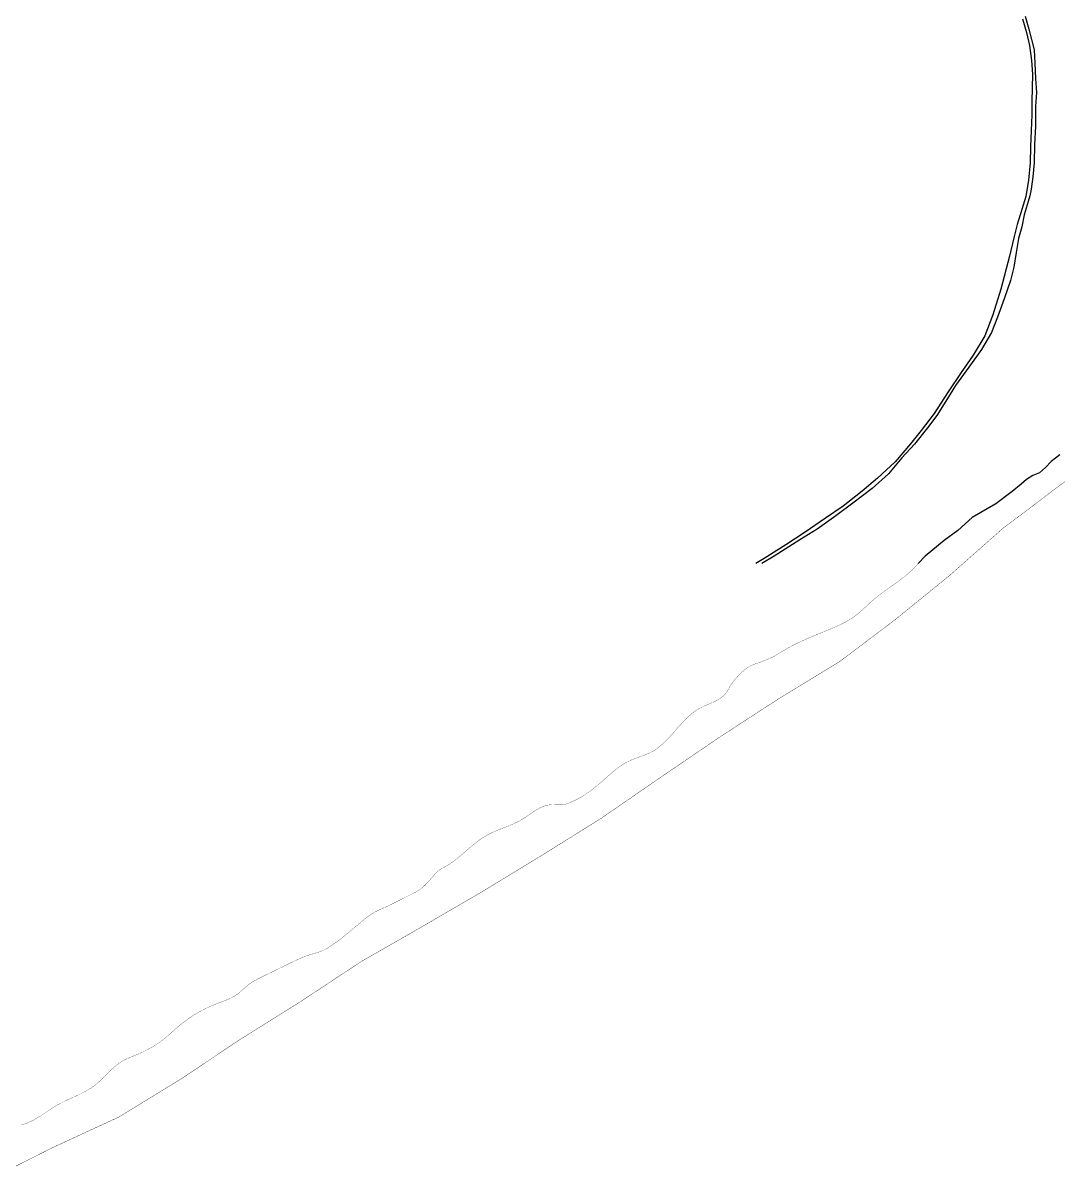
# Model space of a CAD drawing. Extents: x 204548 to 208114, y 4836513 to 4840071.
# Drawn here: x 206037 to 206789, y 4837145 to 4837987 of the extents above; entities that cross this region are included whole.
import ezdxf

# ---------------------------------------------------------------- set-up
doc = ezdxf.new("R2010")
doc.units = 0
doc.header["$LTSCALE"] = 1.5
doc.header["$MEASUREMENT"] = 0
for name, color, linetype in [('HD-CURSO-PERENE', 170, 'CONTINUOUS'), ('LM-LIM-SETOR-FISCAL', 2, 'CONTINUOUS'), ('SV-EST-M-N-PAV', 20, 'CONTINUOUS')]:
    doc.layers.add(name, color=color, linetype=linetype)
doc.linetypes.add('Limite', pattern='A,20,-3,[130,ltypeshp.shx,S=6.35,R=0,X=0,Y=0],-3,20', length=46)

msp = doc.modelspace()

# ---------------------------------------------------------------- linework, layer by layer
at = {"layer": 'HD-CURSO-PERENE', "flags": 128}
msp.add_lwpolyline([(206790.48, 4837672.82), (206784.22, 4837667.88), (206779.94, 4837663.64), (206775.73, 4837659.75), (206770.79, 4837657.88), (206766.28, 4837655), (206762.42, 4837651.6), (206755.85, 4837646.1), (206743.97, 4837637.2), (206726.65, 4837627.3), (206716.26, 4837617.9), (206706.36, 4837610.47), (206692.51, 4837599.09), (206687.47, 4837593.84)], dxfattribs=at)
at = {"layer": 'HD-CURSO-PERENE', "const_width": 0.18, "flags": 128}
msp.add_lwpolyline([(206687.47, 4837593.84), (206686.49, 4837592.69), (206685.48, 4837591.58), (206684.44, 4837590.49), (206682.29, 4837588.41), (206680.99, 4837587.23), (206678.72, 4837585.29), (206676.39, 4837583.42), (206674, 4837581.61), (206671.58, 4837579.84), (206670.36, 4837578.97), (206669.14, 4837578.1), (206667.91, 4837577.23), (206666.68, 4837576.36), (206665.45, 4837575.49), (206664.23, 4837574.62), (206663.01, 4837573.74), (206661.79, 4837572.85), (206660.58, 4837571.95), (206659.38, 4837571.04), (206658.19, 4837570.12), (206657.02, 4837569.19), (206655.85, 4837568.23), (206653.76, 4837566.43), (206652.64, 4837565.43), (206651.53, 4837564.41), (206650.42, 4837563.38), (206649.32, 4837562.36), (206648.22, 4837561.33), (206647.11, 4837560.32), (206645.99, 4837559.31), (206643.72, 4837557.36), (206641.38, 4837555.51), (206640.05, 4837554.56), (206637.54, 4837552.94), (206634.94, 4837551.45), (206633.61, 4837550.76), (206632.26, 4837550.09), (206630.9, 4837549.44), (206629.53, 4837548.8), (206628.15, 4837548.19), (206626.77, 4837547.58), (206625.13, 4837546.88), (206623.75, 4837546.3), (206622.36, 4837545.72), (206620.97, 4837545.14), (206619.59, 4837544.57), (206616.81, 4837543.43), (206614.04, 4837542.3), (206611.27, 4837541.15), (206608.51, 4837539.98), (206606.51, 4837539.11), (206603.77, 4837537.89), (206602.41, 4837537.26), (206601.05, 4837536.63), (206599.7, 4837535.97), (206598.35, 4837535.31), (206597.01, 4837534.63), (206595.68, 4837533.94), (206594.36, 4837533.23), (206593.04, 4837532.51), (206591.74, 4837531.76), (206589.35, 4837530.34), (206588.06, 4837529.56), (206586.78, 4837528.77), (206585.5, 4837528), (206582.9, 4837526.51), (206580.32, 4837525.2), (206577.58, 4837524.01), (206574.78, 4837522.92), (206573.36, 4837522.4), (206571.94, 4837521.89), (206570.42, 4837521.36), (206568.99, 4837520.84), (206567.58, 4837520.29), (206566.19, 4837519.69), (206563.55, 4837518.3), (206561.34, 4837516.7), (206559.13, 4837514.66), (206557.19, 4837512.69), (206556.14, 4837511.6), (206555.11, 4837510.49), (206554.12, 4837509.36), (206552.28, 4837507), (206551, 4837505.05), (206549.55, 4837502.42), (206548.8, 4837501.13), (206547.41, 4837499.23), (206546.38, 4837498.13), (206545.27, 4837497.12), (206543.56, 4837495.83), (206541, 4837494.29), (206539.66, 4837493.61), (206538.29, 4837492.97), (206536.91, 4837492.37), (206535.52, 4837491.78), (206534.12, 4837491.2), (206532.73, 4837490.6), (206531.35, 4837489.99), (206529.99, 4837489.35), (206527.42, 4837487.94), (206524.94, 4837486.3), (206522.58, 4837484.47), (206520.33, 4837482.49), (206519.23, 4837481.45), (206518.16, 4837480.38), (206517.1, 4837479.28), (206516.05, 4837478.17), (206515.02, 4837477.04), (206513.99, 4837475.89), (206512.97, 4837474.74), (206511.96, 4837473.58), (206510.95, 4837472.42), (206509.93, 4837471.26), (206508.92, 4837470.11), (206507.9, 4837468.96), (206506.87, 4837467.83), (206505.83, 4837466.71), (206504.78, 4837465.62), (206503.72, 4837464.54), (206502.64, 4837463.5), (206500.41, 4837461.5), (206498.09, 4837459.66), (206495.66, 4837458.01), (206493.71, 4837456.88), (206491.04, 4837455.6), (206488.26, 4837454.49), (206486.84, 4837453.96), (206485.42, 4837453.46), (206483.99, 4837452.95), (206482.57, 4837452.44), (206481.16, 4837451.91), (206479.76, 4837451.36), (206477.17, 4837450.22), (206474.54, 4837448.83), (206472.01, 4837447.26), (206469.57, 4837445.55), (206467.2, 4837443.72), (206466.03, 4837442.77), (206464.88, 4837441.8), (206463.73, 4837440.81), (206462.59, 4837439.81), (206461.45, 4837438.81), (206460.32, 4837437.8), (206459.19, 4837436.78), (206458.05, 4837435.77), (206456.91, 4837434.77), (206455.76, 4837433.78), (206454.26, 4837432.51), (206453.09, 4837431.55), (206451.91, 4837430.6), (206450.72, 4837429.67), (206449.51, 4837428.77), (206448.29, 4837427.88), (206447.06, 4837427.01), (206445.82, 4837426.17), (206444.55, 4837425.36), (206443.28, 4837424.57), (206441.99, 4837423.8), (206440.68, 4837423.07), (206439.35, 4837422.36), (206438, 4837421.69), (206436.64, 4837421.05), (206435.26, 4837420.45), (206433.85, 4837419.88), (206432.24, 4837419.28), (206430.79, 4837418.84), (206428.33, 4837418.39), (206425.35, 4837418.43), (206423.84, 4837418.54), (206421.5, 4837418.6), (206420, 4837418.51), (206418, 4837418.22), (206415.17, 4837417.41), (206412.48, 4837416.21), (206409.88, 4837414.73), (206408.6, 4837413.91), (206407.34, 4837413.06), (206406.08, 4837412.18), (206404.82, 4837411.3), (206403.55, 4837410.42), (206402.28, 4837409.55), (206401, 4837408.71), (206398.84, 4837407.42), (206397.5, 4837406.69), (206396.15, 4837406), (206394.79, 4837405.34), (206393.41, 4837404.71), (206392.02, 4837404.1), (206390.63, 4837403.52), (206389.23, 4837402.95), (206387.83, 4837402.39), (206386.43, 4837401.84), (206385.03, 4837401.3), (206383.63, 4837400.74), (206380.86, 4837399.62), (206378.13, 4837398.43), (206375.47, 4837397.14), (206373.36, 4837395.99), (206370.84, 4837394.44), (206368.41, 4837392.76), (206366.04, 4837390.96), (206363.71, 4837389.08), (206362.56, 4837388.11), (206361.41, 4837387.13), (206360.27, 4837386.15), (206359.13, 4837385.16), (206357.99, 4837384.17), (206356.84, 4837383.18), (206355.69, 4837382.19), (206354.53, 4837381.21), (206353.37, 4837380.25), (206352.19, 4837379.3), (206351, 4837378.37), (206349.8, 4837377.46), (206348.57, 4837376.57), (206347.33, 4837375.71), (206346.07, 4837374.89), (206344.78, 4837374.09), (206343.47, 4837373.34), (206341.3, 4837372.19), (206339.98, 4837371.47), (206338.5, 4837370.45), (206336.43, 4837368.3), (206335.48, 4837367.11), (206334.16, 4837365.54), (206332.15, 4837363.32), (206330.28, 4837361.34), (206329.22, 4837360.25), (206328.15, 4837359.2), (206327.03, 4837358.19), (206324.65, 4837356.38), (206323.33, 4837355.59), (206322, 4837354.89), (206320.64, 4837354.23), (206318.56, 4837353.22), (206317.21, 4837352.55), (206315.87, 4837351.87), (206314.53, 4837351.19), (206311.87, 4837349.82), (206309.2, 4837348.45), (206306.53, 4837347.1), (206304.07, 4837345.91), (206301.35, 4837344.64), (206299.4, 4837343.77), (206298.03, 4837343.15), (206296.66, 4837342.53), (206295.3, 4837341.89), (206292.63, 4837340.53), (206290.21, 4837339.09), (206287.74, 4837337.39), (206286.54, 4837336.49), (206285.35, 4837335.56), (206284.18, 4837334.62), (206282.01, 4837332.83), (206280.86, 4837331.86), (206279.71, 4837330.89), (206278.56, 4837329.92), (206277.41, 4837328.95), (206276.26, 4837327.98), (206275.11, 4837327.01), (206273.96, 4837326.04), (206272.81, 4837325.08), (206271.65, 4837324.13), (206269.32, 4837322.25), (206266.95, 4837320.41), (206264.54, 4837318.62), (206262.09, 4837316.9), (206259.58, 4837315.26), (206257.9, 4837314.23), (206256.59, 4837313.5), (206254.74, 4837312.58), (206251.95, 4837311.51), (206249.08, 4837310.63), (206247.63, 4837310.21), (206246.19, 4837309.79), (206243.74, 4837309.01), (206242.33, 4837308.5), (206240.93, 4837307.97), (206239.54, 4837307.4), (206238.16, 4837306.81), (206236.79, 4837306.19), (206235.43, 4837305.56), (206234.07, 4837304.92), (206232.72, 4837304.26), (206231.37, 4837303.6), (206230.02, 4837302.93), (206227.43, 4837301.65), (206224.74, 4837300.34), (206222.04, 4837299.03), (206219.35, 4837297.73), (206216.64, 4837296.42), (206215.29, 4837295.77), (206213.93, 4837295.12), (206211.56, 4837293.97), (206210.2, 4837293.31), (206208.85, 4837292.63), (206207.51, 4837291.94), (206206.18, 4837291.22), (206204.87, 4837290.48), (206203.58, 4837289.7), (206201.1, 4837288.02), (206198.76, 4837286.15), (206197.65, 4837285.14), (206196.56, 4837284.1), (206195.47, 4837283.07), (206193.38, 4837281.34), (206190.92, 4837279.69), (206188.31, 4837278.26), (206185.58, 4837277), (206184.19, 4837276.42), (206182.78, 4837275.85), (206181.36, 4837275.3), (206179.93, 4837274.76), (206178.5, 4837274.21), (206177.07, 4837273.66), (206175.65, 4837273.1), (206173.8, 4837272.33), (206172.41, 4837271.72), (206171.02, 4837271.09), (206169.66, 4837270.43), (206168.3, 4837269.76), (206166.96, 4837269.06), (206165.63, 4837268.35), (206164.32, 4837267.61), (206163.01, 4837266.85), (206161.72, 4837266.08), (206160.45, 4837265.28), (206159.19, 4837264.46), (206157.94, 4837263.63), (206156.71, 4837262.77), (206155.49, 4837261.9), (206153.09, 4837260.1), (206150.75, 4837258.23), (206148.95, 4837256.7), (206146.71, 4837254.71), (206144.48, 4837252.7), (206143.37, 4837251.7), (206142.24, 4837250.71), (206140.02, 4837248.85), (206138.84, 4837247.92), (206137.64, 4837247.01), (206136.43, 4837246.13), (206135.19, 4837245.27), (206133.94, 4837244.43), (206132.68, 4837243.61), (206131.4, 4837242.82), (206130.1, 4837242.05), (206128.79, 4837241.31), (206127.46, 4837240.59), (206126.13, 4837239.9), (206124.78, 4837239.23), (206123.41, 4837238.58), (206122.04, 4837237.96), (206120.66, 4837237.36), (206119.1, 4837236.73), (206117.7, 4837236.17), (206116.31, 4837235.61), (206114.91, 4837235.05), (206112.18, 4837233.84), (206110.81, 4837233.15), (206108.23, 4837231.64), (206106.98, 4837230.81), (206105.76, 4837229.93), (206104.56, 4837229.01), (206103.4, 4837228.05), (206102.26, 4837227.06), (206100.74, 4837225.65), (206099.66, 4837224.6), (206098.59, 4837223.53), (206097.53, 4837222.46), (206096.48, 4837221.38), (206095.42, 4837220.31), (206093.29, 4837218.21), (206091.08, 4837216.21), (206089.03, 4837214.57), (206086.61, 4837212.87), (206084.08, 4837211.31), (206081.47, 4837209.86), (206080.14, 4837209.17), (206078.79, 4837208.49), (206077.44, 4837207.83), (206076.07, 4837207.18), (206074.7, 4837206.54), (206073.32, 4837205.91), (206071.94, 4837205.28), (206070.56, 4837204.64), (206069.19, 4837204), (206067.82, 4837203.36), (206066.45, 4837202.7), (206065.1, 4837202.03), (206063.76, 4837201.33), (206062.43, 4837200.62), (206061.12, 4837199.89), (206059.75, 4837199.08), (206057.21, 4837197.48), (206054.71, 4837195.83), (206053.47, 4837194.99), (206052.22, 4837194.15), (206050.97, 4837193.32), (206049.27, 4837192.21), (206047.99, 4837191.4), (206046.7, 4837190.62), (206045.4, 4837189.86), (206044.08, 4837189.14), (206042.74, 4837188.46), (206040, 4837187.24), (206037.4, 4837186.33), (206035.96, 4837185.9)], dxfattribs=at)
at = {"layer": 'LM-LIM-SETOR-FISCAL', "color": 7, "linetype": 'Limite', "ltscale": 0.1, "const_width": 0.25}
msp.add_lwpolyline([(206830.83, 4837680.3), (206789.06, 4837649.58), (206748.67, 4837619.08), (206710.46, 4837585.28), (206670.41, 4837552.77), (206630.27, 4837522.52), (206584.81, 4837494.75), (206541.72, 4837466.69), (206499.23, 4837437.74), (206456.87, 4837408.53), (206413.67, 4837381.59), (206370.49, 4837355.29), (206326.58, 4837329.74), (206282.92, 4837304.7), (206238.3, 4837275.28), (206194.72, 4837247.98), (206152.37, 4837219.65), (206106.66, 4837191.64), (206057.04, 4837168.72), (206010.92, 4837145.35)], dxfattribs=at)
at = {"layer": 'SV-EST-M-N-PAV', "flags": 128}
for points in [[(206765.33, 4837991.62), (206767.83, 4837982.11), (206771.78, 4837967.24), (206772.22, 4837957.52), (206772.78, 4837946.39), (206773.41, 4837936.06), (206772.8, 4837925.91), (206772.75, 4837911.59), (206771.99, 4837898.19), (206771.87, 4837885.12), (206770.8, 4837874.78), (206769.69, 4837865.85), (206768.5, 4837861.03), (206767.45, 4837856.79), (206764.5, 4837847.26), (206762.71, 4837838.46), (206760.46, 4837830.14), (206758.79, 4837819.79), (206757, 4837809.21), (206754.65, 4837799.51), (206749.84, 4837786.28), (206745.18, 4837772.9), (206740.71, 4837761.8), (206733.45, 4837749.3), (206724.24, 4837736.55), (206714.67, 4837723.21), (206707.49, 4837711.92), (206700.97, 4837701.43), (206694.32, 4837692.5), (206684.82, 4837680.63), (206675.7, 4837670.71), (206665.85, 4837659), (206654.09, 4837648.36), (206639.93, 4837637.7), (206627.61, 4837628.38), (206614.09, 4837618.84), (206601.35, 4837611.09), (206582.68, 4837599.21), (206573.93, 4837593.84)], [(206763.18, 4837989.58), (206766.06, 4837979.75), (206768.25, 4837970.18), (206769.92, 4837959.33), (206770.51, 4837949.45), (206770.34, 4837939.44), (206770.14, 4837929.58), (206770.08, 4837919.82), (206769.59, 4837908.26), (206769.2, 4837896.96), (206768.75, 4837885), (206767.68, 4837872.36), (206765.59, 4837860.54), (206762.85, 4837851.09), (206759.38, 4837840.26), (206757.08, 4837830.55), (206753.85, 4837817.11), (206747.62, 4837793.1), (206741.68, 4837774.55), (206735.96, 4837759.25), (206727.53, 4837745.21), (206718.82, 4837732.76), (206709.14, 4837718.71), (206699.08, 4837702.9), (206689.58, 4837690.46), (206681.81, 4837680.71), (206670.65, 4837667.76), (206657.84, 4837655.77), (206646.72, 4837646.32), (206632.93, 4837635.47), (206620.07, 4837626.77), (206605.44, 4837616.55), (206591.37, 4837607.37), (206575.44, 4837597.54), (206569.44, 4837593.84)]]:
    msp.add_lwpolyline(points, dxfattribs=at)

doc.saveas('drawing.dxf')
